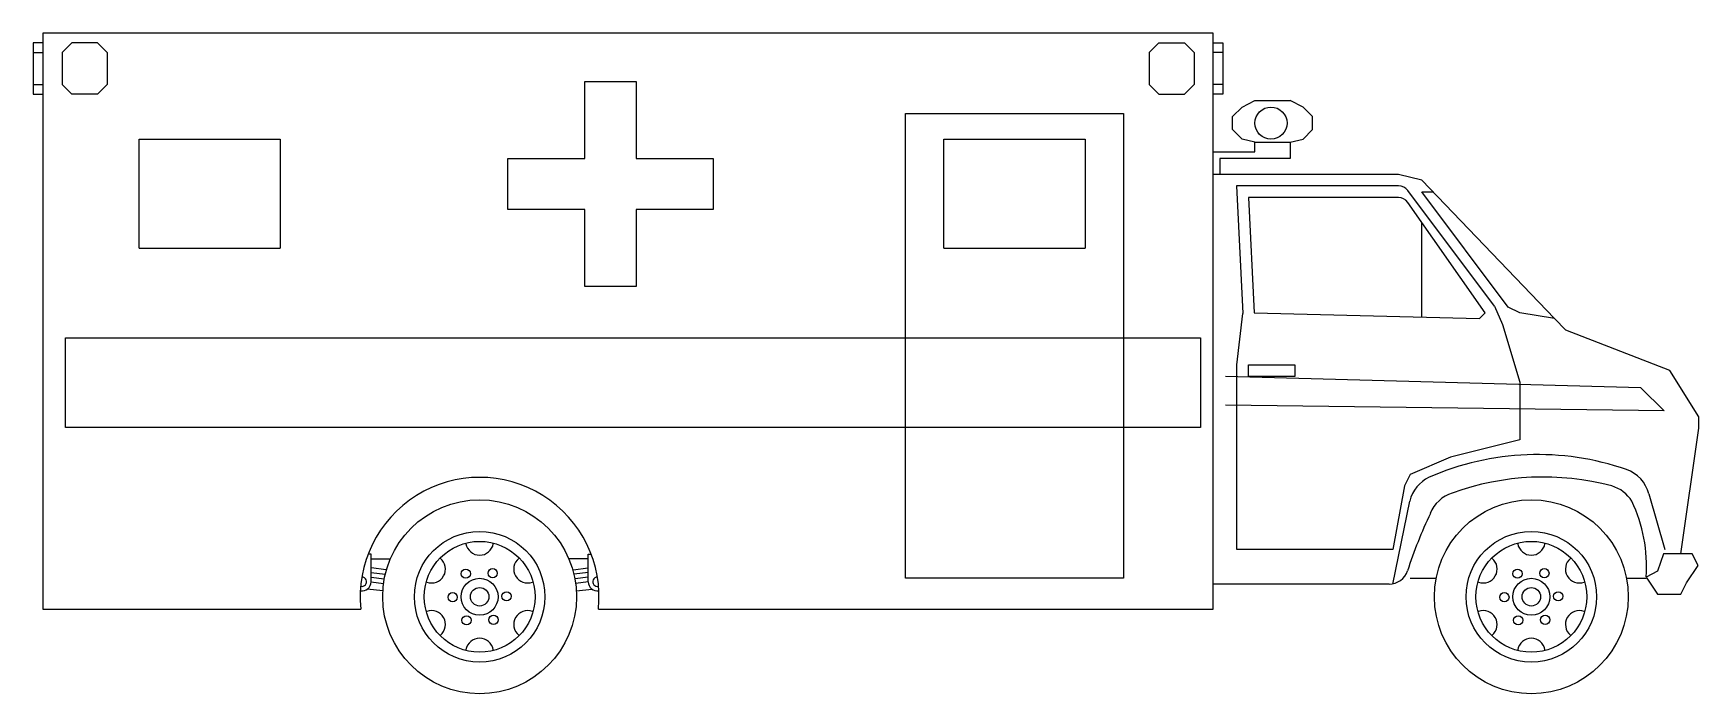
# Model space of a CAD drawing. Header units: millimetres. Extents: x -3193 to -3187.81, y 1939.69 to 1941.75.
import ezdxf

# ---------------------------------------------------------------- set-up
doc = ezdxf.new("R2010")
doc.units = ezdxf.units.MM
doc.header["$LTSCALE"] = 10
doc.layers.add('Veículos', color=2, linetype='Continuous')

msp = doc.modelspace()

# ---------------------------------------------------------------- linework, layer by layer
at = {"layer": 'Veículos'}
for p, q in [((-3189.3232, 1941.7456), (-3192.9732, 1941.7456)), ((-3192.9732, 1941.7456), (-3192.9732, 1939.9496)), ((-3189.3232, 1939.9496), (-3189.3232, 1941.7456)), ((-3192.9732, 1941.7156), (-3193.0032, 1941.7156)), ((-3193.0032, 1941.7156), (-3193.0032, 1941.5556)), ((-3193.0032, 1941.6856), (-3192.9732, 1941.6856)), ((-3192.8832, 1941.7156), (-3192.9132, 1941.6856)), ((-3192.9132, 1941.6856), (-3192.9132, 1941.5856)), ((-3192.8032, 1941.7156), (-3192.8832, 1941.7156)), ((-3192.8032, 1941.7156), (-3192.7732, 1941.6856)), ((-3192.7732, 1941.6856), (-3192.7732, 1941.5856)), ((-3189.4932, 1941.7156), (-3189.5232, 1941.6856)), ((-3189.5232, 1941.6856), (-3189.5232, 1941.5856)), ((-3189.4932, 1941.7156), (-3189.4132, 1941.7156)), ((-3189.4132, 1941.7156), (-3189.3832, 1941.6856)), ((-3189.3832, 1941.6856), (-3189.3832, 1941.5856)), ((-3189.3232, 1941.7156), (-3189.2932, 1941.7156)), ((-3189.2932, 1941.6856), (-3189.3232, 1941.6856)), ((-3189.2932, 1941.7156), (-3189.2932, 1941.5556)), ((-3193.0032, 1941.5856), (-3192.9732, 1941.5856)), ((-3192.9132, 1941.5856), (-3192.8832, 1941.5556)), ((-3192.7732, 1941.5856), (-3192.8032, 1941.5556)), ((-3191.2832, 1941.5956), (-3191.1232, 1941.5956)), ((-3191.2832, 1941.3556), (-3191.2832, 1941.5956)), ((-3191.1232, 1941.5956), (-3191.1232, 1941.3556)), ((-3189.5232, 1941.5856), (-3189.4932, 1941.5556)), ((-3189.3832, 1941.5856), (-3189.4132, 1941.5556)), ((-3189.2932, 1941.5856), (-3189.3232, 1941.5856)), ((-3193.0032, 1941.5556), (-3192.9732, 1941.5556)), ((-3192.8032, 1941.5556), (-3192.8832, 1941.5556)), ((-3189.4932, 1941.5556), (-3189.4132, 1941.5556)), ((-3189.2932, 1941.5556), (-3189.3232, 1941.5556)), ((-3189.2332, 1941.5156), (-3189.1932, 1941.5356)), ((-3189.1932, 1941.5356), (-3189.0832, 1941.5356)), ((-3189.0432, 1941.5156), (-3189.0832, 1941.5356)), ((-3190.2832, 1941.4956), (-3189.6032, 1941.4956)), ((-3190.2832, 1940.0456), (-3190.2832, 1941.4956)), ((-3189.6032, 1941.4956), (-3189.6032, 1940.0456)), ((-3189.2632, 1941.4856), (-3189.2332, 1941.5156)), ((-3189.2632, 1941.4456), (-3189.2632, 1941.4856)), ((-3189.0132, 1941.4856), (-3189.0432, 1941.5156)), ((-3189.0132, 1941.4456), (-3189.0132, 1941.4856)), ((-3192.6732, 1941.0756), (-3192.6732, 1941.4156)), ((-3192.6732, 1941.4156), (-3192.2332, 1941.4156)), ((-3192.2332, 1941.4156), (-3192.2332, 1941.0756)), ((-3190.1632, 1941.0756), (-3190.1632, 1941.4156)), ((-3190.1632, 1941.4156), (-3189.7232, 1941.4156)), ((-3189.7232, 1941.4156), (-3189.7232, 1941.0756)), ((-3189.2332, 1941.4156), (-3189.2632, 1941.4456)), ((-3189.1932, 1941.4056), (-3189.2332, 1941.4156)), ((-3189.0832, 1941.4056), (-3189.0432, 1941.4156)), ((-3189.0432, 1941.4156), (-3189.0132, 1941.4456)), ((-3189.3232, 1941.3756), (-3189.1932, 1941.3756)), ((-3189.1932, 1941.3756), (-3189.1932, 1941.4056)), ((-3189.1932, 1941.4056), (-3189.0832, 1941.4056)), ((-3189.0832, 1941.4056), (-3189.0832, 1941.3556)), ((-3191.5232, 1941.1956), (-3191.5232, 1941.3556)), ((-3191.5232, 1941.3556), (-3191.2832, 1941.3556)), ((-3191.1232, 1941.3556), (-3190.8832, 1941.3556)), ((-3190.8832, 1941.3556), (-3190.8832, 1941.1956)), ((-3189.3032, 1941.3556), (-3189.3032, 1941.3056)), ((-3189.0832, 1941.3556), (-3189.3032, 1941.3556)), ((-3189.3032, 1941.3056), (-3189.3232, 1941.3056)), ((-3188.7452, 1941.3056), (-3189.3032, 1941.3056)), ((-3188.7452, 1941.2696), (-3189.2511, 1941.2696)), ((-3189.2511, 1941.2696), (-3189.2312, 1940.8718)), ((-3188.6732, 1941.2876), (-3188.7452, 1941.3056)), ((-3188.2592, 1940.8556), (-3188.6732, 1941.2876)), ((-3188.746, 1941.2336), (-3189.2132, 1941.2336)), ((-3189.2132, 1941.2336), (-3189.1952, 1940.8736)), ((-3188.4752, 1940.8736), (-3188.7165, 1941.2183)), ((-3188.4458, 1940.8943), (-3188.7164, 1941.2552)), ((-3188.6732, 1941.2516), (-3188.6372, 1941.2516)), ((-3188.4032, 1940.8916), (-3188.6732, 1941.2516)), ((-3191.2832, 1941.1956), (-3191.5232, 1941.1956)), ((-3191.2832, 1940.9556), (-3191.2832, 1941.1956)), ((-3190.8832, 1941.1956), (-3191.1232, 1941.1956)), ((-3191.1232, 1941.1956), (-3191.1232, 1940.9556)), ((-3188.6732, 1940.8603), (-3188.6732, 1941.1565)), ((-3192.6732, 1941.0756), (-3192.2332, 1941.0756)), ((-3190.1632, 1941.0756), (-3189.7232, 1941.0756)), ((-3191.1232, 1940.9556), (-3191.2832, 1940.9556)), ((-3188.4458, 1940.8943), (-3188.4212, 1940.8376)), ((-3189.2492, 1940.7116), (-3189.2312, 1940.8718)), ((-3189.1952, 1940.8736), (-3188.4932, 1940.8556)), ((-3188.4932, 1940.8556), (-3188.4752, 1940.8736)), ((-3188.3672, 1940.8736), (-3188.4032, 1940.8916)), ((-3188.2592, 1940.8556), (-3188.3672, 1940.8736)), ((-3188.2232, 1940.8196), (-3188.2592, 1940.8556)), ((-3192.9032, 1940.5156), (-3192.9032, 1940.7956)), ((-3192.9032, 1940.7956), (-3189.3632, 1940.7956)), ((-3189.3632, 1940.7956), (-3189.3632, 1940.5156)), ((-3188.4212, 1940.8376), (-3188.3672, 1940.6576)), ((-3187.8992, 1940.6936), (-3188.2232, 1940.8196)), ((-3189.2492, 1940.1356), (-3189.2492, 1940.7116)), ((-3189.2132, 1940.7116), (-3189.0692, 1940.7116)), ((-3189.2132, 1940.6756), (-3189.2132, 1940.7116)), ((-3189.0692, 1940.7116), (-3189.0692, 1940.6756)), ((-3187.8092, 1940.5496), (-3187.8992, 1940.6936)), ((-3187.9892, 1940.6396), (-3189.2852, 1940.6756)), ((-3189.0692, 1940.6756), (-3189.2132, 1940.6756)), ((-3188.3672, 1940.6576), (-3188.3672, 1940.4776)), ((-3187.9172, 1940.5676), (-3187.9892, 1940.6396)), ((-3187.9172, 1940.5676), (-3189.2852, 1940.5856)), ((-3187.8092, 1940.5136), (-3187.8092, 1940.5496)), ((-3189.3632, 1940.5156), (-3192.9032, 1940.5156)), ((-3187.8652, 1940.1216), (-3187.8092, 1940.5136)), ((-3188.3672, 1940.4776), (-3188.5832, 1940.4236)), ((-3188.5832, 1940.4236), (-3188.7092, 1940.3696)), ((-3188.7272, 1940.3336), (-3188.7632, 1940.1356)), ((-3188.7092, 1940.3696), (-3188.7272, 1940.3336)), ((-3188.7632, 1940.0276), (-3188.7102, 1940.2864)), ((-3187.9651, 1940.309), (-3187.9152, 1940.1356)), ((-3191.9496, 1940.1212), (-3191.959, 1940.1212)), ((-3191.9496, 1940.0348), (-3191.9496, 1940.1212)), ((-3191.2728, 1940.0348), (-3191.2728, 1940.1212)), ((-3191.2728, 1940.1212), (-3191.2635, 1940.1212)), ((-3188.7632, 1940.1356), (-3189.2492, 1940.1356)), ((-3187.9192, 1940.1216), (-3187.9372, 1940.0676)), ((-3187.8292, 1940.1216), (-3187.9192, 1940.1216)), ((-3187.8112, 1940.0856), (-3187.8292, 1940.1216)), ((-3191.9496, 1940.1068), (-3191.8908, 1940.1068)), ((-3191.9496, 1940.0636), (-3191.9062, 1940.0581)), ((-3191.9037, 1940.0722), (-3191.9487, 1940.078)), ((-3191.2728, 1940.1068), (-3191.3316, 1940.1068)), ((-3191.3188, 1940.0722), (-3191.2738, 1940.078)), ((-3191.2728, 1940.0636), (-3191.3162, 1940.0581)), ((-3187.9372, 1940.0676), (-3187.9732, 1940.0496)), ((-3187.8472, 1940.0316), (-3187.8112, 1940.0856)), ((-3191.9133, 1940.0068), (-3191.9615, 1940.0115)), ((-3191.9496, 1940.0492), (-3191.9091, 1940.0441)), ((-3191.9496, 1940.0348), (-3191.9112, 1940.0299)), ((-3191.2728, 1940.0492), (-3191.3134, 1940.0441)), ((-3191.2728, 1940.0348), (-3191.3113, 1940.0299)), ((-3191.3092, 1940.0068), (-3191.2609, 1940.0115)), ((-3189.6032, 1940.0456), (-3190.2832, 1940.0456)), ((-3188.7744, 1940.0276), (-3189.3212, 1940.0276)), ((-3188.7092, 1940.0456), (-3188.6281, 1940.0456)), ((-3188.0344, 1940.0456), (-3187.9732, 1940.0456)), ((-3187.9732, 1940.0496), (-3187.9372, 1939.9956)), ((-3187.8652, 1939.9956), (-3187.8472, 1940.0316)), ((-3187.9372, 1939.9956), (-3187.8652, 1939.9956)), ((-3192.9732, 1939.9496), (-3191.9817, 1939.9496)), ((-3191.2408, 1939.9496), (-3189.3232, 1939.9496))]:
    msp.add_line(p, q, dxfattribs=at)
for centre, radius in [((-3189.1432, 1941.4656), 0.05), ((-3191.6112, 1939.988), 0.3024), ((-3188.3312, 1939.988), 0.3024), ((-3191.6112, 1939.988), 0.2036), ((-3188.3312, 1939.988), 0.2036), ((-3191.6112, 1939.988), 0.1728), ((-3188.3312, 1939.988), 0.1728), ((-3191.6544, 1940.06), 0.0144), ((-3191.5705, 1940.0615), 0.0144), ((-3188.3744, 1940.06), 0.0144), ((-3188.2905, 1940.0615), 0.0144), ((-3191.6112, 1939.988), 0.0576), ((-3191.6112, 1939.988), 0.0288), ((-3188.3312, 1939.988), 0.0576), ((-3188.3312, 1939.988), 0.0288), ((-3191.6952, 1939.9866), 0.0144), ((-3191.5273, 1939.9895), 0.0144), ((-3188.4152, 1939.9866), 0.0144), ((-3188.2473, 1939.9895), 0.0144), ((-3191.652, 1939.9146), 0.0144), ((-3191.568, 1939.916), 0.0144), ((-3188.372, 1939.9146), 0.0144), ((-3188.288, 1939.916), 0.0144)]:
    msp.add_circle(centre, radius, dxfattribs=at)
for centre, radius, start, end in [((-3188.7452, 1941.2336), 0.036, 36.8675, 90), ((-3188.746, 1941.1976), 0.036, 34.992, 90), ((-3188.3114, 1939.5876), 0.8439, 70.8417, 113.6433), ((-3188.0698, 1940.2828), 0.108, 14.0362, 70.8417), ((-3191.6112, 1939.988), 0.3724, 354.0814, 185.9186), ((-3188.6048, 1940.2625), 0.108, 114.6113, 167.1957), ((-3188.2937, 1939.5259), 0.8355, 75.1836, 109.8714), ((-3188.1103, 1940.23), 0.108, 31.1061, 73.678), ((-3188.5457, 1940.2085), 0.108, 107.2036, 158.5235), ((-3188.4349, 1940.0847), 0.4629, 355.6624, 25.7475), ((-3187.2673, 1939.5967), 1.525, 154.7152, 161.9549), ((-3191.6112, 1940.1608), 0.0432, 189.5941, 350.4059), ((-3188.3312, 1940.1608), 0.0432, 189.5941, 350.4059), ((-3191.7609, 1940.0744), 0.0432, 249.5941, 50.4059), ((-3191.4616, 1940.0744), 0.0432, 129.5941, 290.4059), ((-3188.7744, 1940.0876), 0.06, 270, 341.9549), ((-3188.4809, 1940.0744), 0.0432, 249.5941, 50.4059), ((-3188.1816, 1940.0744), 0.0432, 129.5941, 290.4059), ((-3191.9784, 1940.0348), 0.0288, 260.5159, 0), ((-3191.9784, 1940.0348), 0.0144, 254.9288, 90.5447), ((-3191.244, 1940.0348), 0.0288, 180, 279.4841), ((-3191.244, 1940.0348), 0.0144, 89.4553, 285.0712), ((-3191.7609, 1939.9016), 0.0432, 309.5941, 110.4059), ((-3191.4616, 1939.9016), 0.0432, 69.5941, 230.4059), ((-3188.4809, 1939.9016), 0.0432, 309.5941, 110.4059), ((-3188.1816, 1939.9016), 0.0432, 69.5941, 230.4059), ((-3191.6112, 1939.8152), 0.0432, 9.5941, 170.4059), ((-3188.3312, 1939.8152), 0.0432, 9.5941, 170.4059)]:
    msp.add_arc(centre, radius, start, end, dxfattribs=at)

doc.saveas('drawing.dxf')
